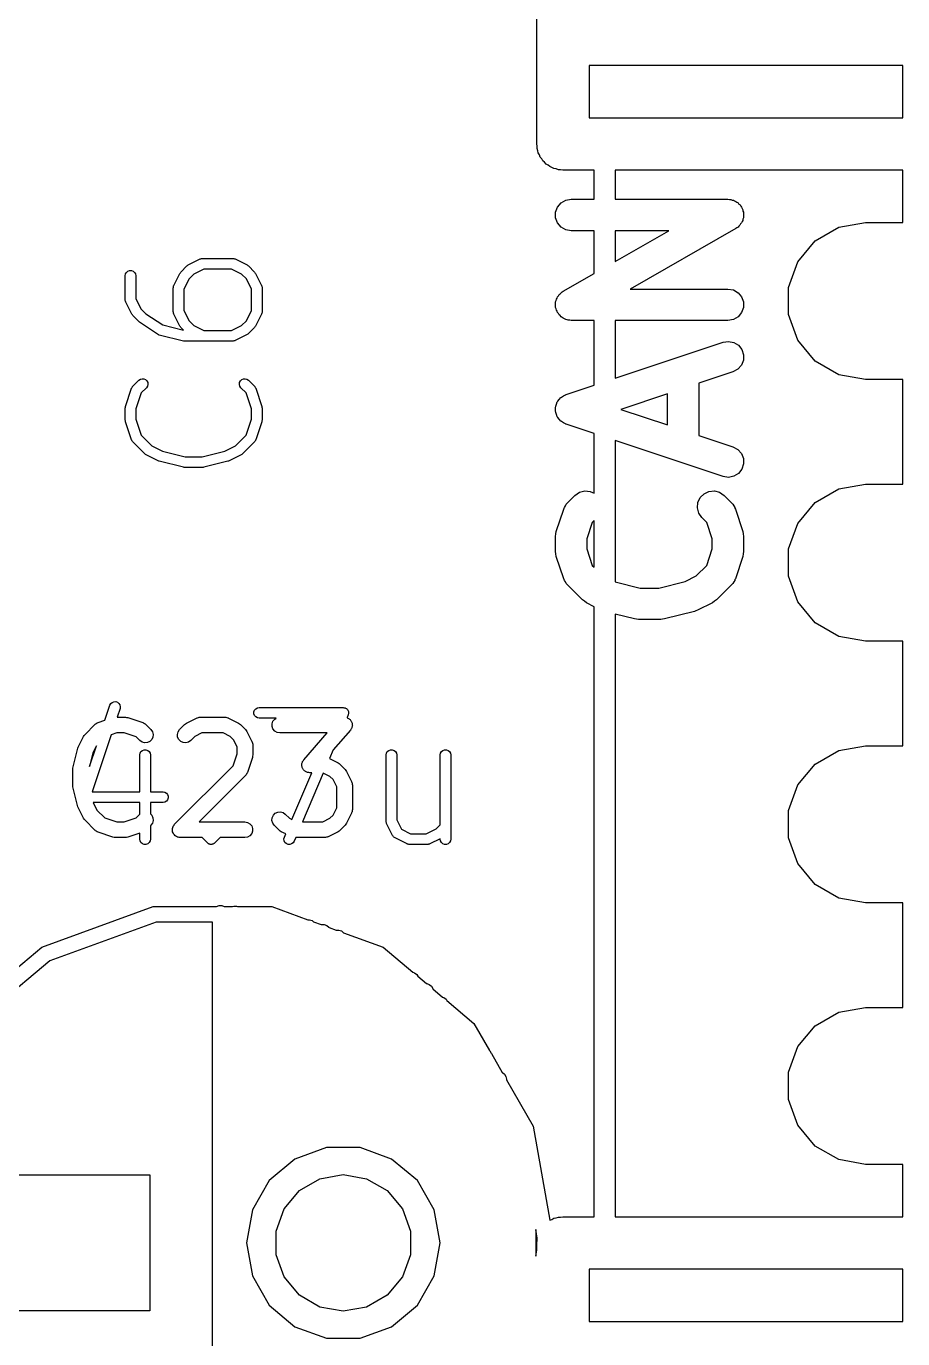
# Model space of a CAD drawing. Extents: x 0 to 76, y -93 to 10.
# Drawn here: x 58.47 to 66.85, y -85.92 to -73.38 of the extents above; entities that cross this region are included whole.
import ezdxf

# ---------------------------------------------------------------- set-up
doc = ezdxf.new("R2010")
doc.units = 0
doc.header["$MEASUREMENT"] = 0
doc.layers.add('BLACK', color=7, linetype='CONTINUOUS')

msp = doc.modelspace()

# ---------------------------------------------------------------- linework, layer by layer
at = {"layer": 'Black'}
for p, q in [((63.35, -73.5), (63.35, -72.5)), ((63.35, -74.5), (63.35, -73.5)), ((63.85, -73.75), (63.85, -74.25)), ((66.85, -73.75), (63.85, -73.75)), ((66.85, -74.25), (66.85, -73.75)), ((63.85, -74.25), (66.85, -74.25)), ((63.3538, -74.5215), (63.35, -74.5)), ((63.3538, -74.5434), (63.3538, -74.5215)), ((63.3613, -74.564), (63.3538, -74.5434)), ((63.3651, -74.5855), (63.3613, -74.564)), ((63.376, -74.6044), (63.3651, -74.5855)), ((63.3835, -74.625), (63.376, -74.6044)), ((63.3976, -74.6418), (63.3835, -74.625)), ((63.4085, -74.6607), (63.3976, -74.6418)), ((63.4252, -74.6748), (63.4085, -74.6607)), ((63.4393, -74.6915), (63.4252, -74.6748)), ((63.4582, -74.7024), (63.4393, -74.6915)), ((63.475, -74.7165), (63.4582, -74.7024)), ((63.4956, -74.724), (63.475, -74.7165)), ((63.5145, -74.7349), (63.4956, -74.724)), ((63.536, -74.7387), (63.5145, -74.7349)), ((63.5566, -74.7462), (63.536, -74.7387)), ((63.5785, -74.7462), (63.5566, -74.7462)), ((63.6, -74.75), (63.5785, -74.7462)), ((63.9, -74.75), (63.6, -74.75)), ((63.9, -75.0286), (63.9, -74.75)), ((64.1, -74.75), (64.1, -75.0286)), ((66.85, -74.75), (64.1, -74.75)), ((66.85, -75.25), (66.85, -74.75)), ((63.5308, -75.1525), (63.5487, -75.1036)), ((63.5487, -75.1036), (63.5822, -75.0637)), ((63.5822, -75.0637), (63.6273, -75.0376)), ((63.6273, -75.0376), (63.6786, -75.0286)), ((63.6786, -75.0286), (63.9, -75.0286)), ((64.1, -75.0286), (65.1786, -75.0286)), ((65.1786, -75.0286), (65.1918, -75.0309)), ((65.1918, -75.0309), (65.2053, -75.031)), ((65.2053, -75.031), (65.2173, -75.0354)), ((65.2173, -75.0354), (65.2299, -75.0376)), ((65.2299, -75.0376), (65.2415, -75.0443)), ((65.2415, -75.0443), (65.2541, -75.049)), ((65.2541, -75.049), (65.2639, -75.0573)), ((65.2639, -75.0573), (65.275, -75.0637)), ((65.275, -75.0637), (65.2836, -75.074)), ((65.2836, -75.074), (65.2939, -75.0827)), ((65.2939, -75.0827), (65.3003, -75.0938)), ((65.3003, -75.0938), (65.3085, -75.1036)), ((65.3085, -75.1036), (65.3131, -75.1162)), ((65.3131, -75.1162), (65.3198, -75.1279)), ((63.5308, -75.2046), (63.5308, -75.1525)), ((63.5487, -75.2536), (63.5308, -75.2046)), ((65.3128, -75.2415), (65.3085, -75.2536)), ((65.3193, -75.2305), (65.3128, -75.2415)), ((65.3217, -75.2173), (65.3193, -75.2305)), ((65.3198, -75.1279), (65.3219, -75.1405)), ((65.3263, -75.2046), (65.3217, -75.2173)), ((65.3219, -75.1405), (65.3263, -75.1525)), ((65.3263, -75.1525), (65.3263, -75.166)), ((65.3263, -75.166), (65.3286, -75.1792)), ((65.3286, -75.1792), (65.3263, -75.1918)), ((65.3263, -75.1918), (65.3263, -75.2046)), ((63.5822, -75.2935), (63.5487, -75.2536)), ((63.6273, -75.3195), (63.5822, -75.2935)), ((63.6786, -75.3286), (63.6273, -75.3195)), ((63.9, -75.3286), (63.6786, -75.3286)), ((63.9, -75.7364), (63.9, -75.3286)), ((64.1, -75.3286), (64.1, -75.6221)), ((64.1, -75.6221), (64.6137, -75.3286)), ((64.6137, -75.3286), (64.1, -75.3286)), ((65.253, -75.3088), (64.2434, -75.8857)), ((65.2633, -75.3002), (65.253, -75.3088)), ((65.275, -75.2935), (65.2633, -75.3002)), ((65.2832, -75.2837), (65.275, -75.2935)), ((65.293, -75.2755), (65.2832, -75.2837)), ((65.2998, -75.2639), (65.293, -75.2755)), ((65.3085, -75.2536), (65.2998, -75.2639)), ((66.0131, -75.4255), (66.2387, -75.2952)), ((66.2387, -75.2952), (66.4952, -75.25)), ((66.4952, -75.25), (66.85, -75.25)), ((65.8457, -75.625), (66.0131, -75.4255)), ((60.0179, -75.6563), (60.1328, -75.5988)), ((60.1328, -75.5988), (60.1356, -75.598)), ((60.1356, -75.598), (60.1381, -75.5965)), ((60.1381, -75.5965), (60.144, -75.5955)), ((60.144, -75.5955), (60.1497, -75.5938)), ((60.1497, -75.5938), (60.1526, -75.594)), ((60.1526, -75.594), (60.1555, -75.5935)), ((60.1555, -75.5935), (60.4427, -75.5935)), ((60.4427, -75.5935), (60.4456, -75.594)), ((60.4456, -75.594), (60.4485, -75.5938)), ((60.4485, -75.5938), (60.4543, -75.5955)), ((60.4543, -75.5955), (60.4601, -75.5965)), ((60.4601, -75.5965), (60.4626, -75.598)), ((60.4626, -75.598), (60.4655, -75.5988)), ((60.4655, -75.5988), (60.5804, -75.6563)), ((59.4152, -75.7592), (59.4183, -75.7418)), ((59.4183, -75.7418), (59.4271, -75.7265)), ((59.4271, -75.7265), (59.4406, -75.7152)), ((59.4406, -75.7152), (59.4572, -75.7091)), ((59.4572, -75.7091), (59.4749, -75.7091)), ((59.4749, -75.7091), (59.4914, -75.7152)), ((59.4914, -75.7152), (59.505, -75.7265)), ((59.505, -75.7265), (59.5138, -75.7418)), ((59.5138, -75.7418), (59.5168, -75.7592)), ((59.8802, -75.8514), (59.9377, -75.7364)), ((59.9377, -75.7364), (59.9425, -75.7299)), ((59.9425, -75.7299), (59.9472, -75.7232)), ((59.9472, -75.7232), (60.0046, -75.6658)), ((60.0046, -75.6658), (60.0113, -75.6611)), ((60.0113, -75.6611), (60.0179, -75.6563)), ((60.0707, -75.7435), (60.0249, -75.7893)), ((60.1675, -75.6951), (60.0707, -75.7435)), ((60.4307, -75.6951), (60.1675, -75.6951)), ((60.5276, -75.7435), (60.4307, -75.6951)), ((60.5733, -75.7893), (60.5276, -75.7435)), ((60.5804, -75.6563), (60.5869, -75.6611)), ((60.5869, -75.6611), (60.5936, -75.6658)), ((60.5936, -75.6658), (60.651, -75.7232)), ((60.651, -75.7232), (60.6557, -75.7299)), ((60.6557, -75.7299), (60.6605, -75.7364)), ((60.6605, -75.7364), (60.718, -75.8514)), ((63.6041, -75.9055), (63.9, -75.7364)), ((65.7566, -75.8698), (65.8457, -75.625)), ((59.4152, -75.989), (59.4152, -75.7592)), ((59.5168, -75.7592), (59.5168, -75.977)), ((59.8749, -75.8741), (59.8754, -75.8712)), ((59.8749, -76.1039), (59.8749, -75.8741)), ((59.8752, -75.8683), (59.8769, -75.8626)), ((59.8754, -75.8712), (59.8752, -75.8683)), ((59.8769, -75.8626), (59.8779, -75.8567)), ((59.8779, -75.8567), (59.8794, -75.8542)), ((59.8794, -75.8542), (59.8802, -75.8514)), ((60.0249, -75.7893), (59.9765, -75.8861)), ((60.6217, -75.8861), (60.5733, -75.7893)), ((60.718, -75.8514), (60.7188, -75.8542)), ((60.7188, -75.8542), (60.7203, -75.8567)), ((60.7203, -75.8567), (60.7213, -75.8626)), ((60.7213, -75.8626), (60.723, -75.8683)), ((60.723, -75.8683), (60.7228, -75.8712)), ((60.7228, -75.8712), (60.7233, -75.8741)), ((60.7233, -75.8741), (60.7233, -76.1039)), ((65.7566, -76.1302), (65.7566, -75.8698)), ((59.4158, -75.9919), (59.4152, -75.989)), ((59.4156, -75.9948), (59.4158, -75.9919)), ((59.4173, -76.0005), (59.4156, -75.9948)), ((59.5168, -75.977), (59.5653, -76.0738)), ((59.9765, -75.8861), (59.9765, -76.0919)), ((60.6217, -76.0919), (60.6217, -75.8861)), ((63.5308, -76.0097), (63.5355, -75.997)), ((63.5355, -75.997), (63.5378, -75.9838)), ((63.5378, -75.9838), (63.5443, -75.9727)), ((63.5443, -75.9727), (63.5487, -75.9607)), ((63.5487, -75.9607), (63.5573, -75.9504)), ((63.5573, -75.9504), (63.5641, -75.9388)), ((63.5641, -75.9388), (63.5739, -75.9306)), ((63.5739, -75.9306), (63.5822, -75.9208)), ((63.5822, -75.9208), (63.5938, -75.9141)), ((63.5938, -75.9141), (63.6041, -75.9055)), ((64.2434, -75.8857), (65.1786, -75.8857)), ((65.1786, -75.8857), (65.2299, -75.8948)), ((65.2299, -75.8948), (65.275, -75.9208)), ((65.275, -75.9208), (65.3085, -75.9607)), ((65.3085, -75.9607), (65.3263, -76.0097)), ((59.4183, -76.0064), (59.4173, -76.0005)), ((59.4198, -76.0089), (59.4183, -76.0064)), ((59.4206, -76.0117), (59.4198, -76.0089)), ((59.4781, -76.1266), (59.4206, -76.0117)), ((59.5653, -76.0738), (59.6133, -76.1219)), ((59.6133, -76.1219), (59.7742, -76.2291)), ((59.8754, -76.1068), (59.8749, -76.1039)), ((59.8752, -76.1097), (59.8754, -76.1068)), ((59.8769, -76.1154), (59.8752, -76.1097)), ((59.8779, -76.1213), (59.8769, -76.1154)), ((59.8794, -76.1238), (59.8779, -76.1213)), ((59.8802, -76.1266), (59.8794, -76.1238)), ((59.9765, -76.0919), (60.0249, -76.1887)), ((60.5733, -76.1887), (60.6217, -76.0919)), ((60.7188, -76.1238), (60.718, -76.1266)), ((60.7203, -76.1213), (60.7188, -76.1238)), ((60.7213, -76.1154), (60.7203, -76.1213)), ((60.723, -76.1097), (60.7213, -76.1154)), ((60.7233, -76.1039), (60.7228, -76.1068)), ((60.7228, -76.1068), (60.723, -76.1097)), ((63.5286, -76.035), (63.5308, -76.0225)), ((63.5308, -76.0483), (63.5286, -76.035)), ((63.5308, -76.0225), (63.5308, -76.0097)), ((63.5308, -76.0618), (63.5308, -76.0483)), ((63.5352, -76.0738), (63.5308, -76.0618)), ((63.5374, -76.0864), (63.5352, -76.0738)), ((63.5441, -76.0981), (63.5374, -76.0864)), ((63.5487, -76.1107), (63.5441, -76.0981)), ((63.5569, -76.1205), (63.5487, -76.1107)), ((63.5632, -76.1316), (63.5569, -76.1205)), ((65.3085, -76.1107), (65.275, -76.1506)), ((65.3263, -76.0618), (65.3085, -76.1107)), ((65.3263, -76.0097), (65.3263, -76.0618)), ((59.4829, -76.1331), (59.4781, -76.1266)), ((59.4876, -76.1398), (59.4829, -76.1331)), ((59.545, -76.1973), (59.4876, -76.1398)), ((59.5491, -76.2001), (59.545, -76.1973)), ((59.5528, -76.2036), (59.5491, -76.2001)), ((59.7251, -76.3185), (59.5528, -76.2036)), ((59.7742, -76.2291), (59.9707, -76.2782)), ((59.9377, -76.2415), (59.8802, -76.1266)), ((59.9425, -76.248), (59.9377, -76.2415)), ((59.9472, -76.2547), (59.9425, -76.248)), ((60.0249, -76.1887), (60.0707, -76.2345)), ((60.0707, -76.2345), (60.1675, -76.2829)), ((60.4307, -76.2829), (60.5276, -76.2345)), ((60.5276, -76.2345), (60.5733, -76.1887)), ((60.6557, -76.248), (60.651, -76.2547)), ((60.6605, -76.2415), (60.6557, -76.248)), ((60.718, -76.1266), (60.6605, -76.2415)), ((63.5735, -76.1403), (63.5632, -76.1316)), ((63.5822, -76.1506), (63.5735, -76.1403)), ((63.5932, -76.157), (63.5822, -76.1506)), ((63.603, -76.1653), (63.5932, -76.157)), ((63.6156, -76.1699), (63.603, -76.1653)), ((63.6273, -76.1767), (63.6156, -76.1699)), ((63.6399, -76.1789), (63.6273, -76.1767)), ((63.6519, -76.1833), (63.6399, -76.1789)), ((63.6653, -76.1834), (63.6519, -76.1833)), ((63.6786, -76.1857), (63.6653, -76.1834)), ((63.9, -76.1857), (63.6786, -76.1857)), ((63.9, -76.8038), (63.9, -76.1857)), ((65.1786, -76.1857), (64.1, -76.1857)), ((64.1, -76.1857), (64.1, -76.7371)), ((65.2299, -76.1767), (65.1786, -76.1857)), ((65.275, -76.1506), (65.2299, -76.1767)), ((65.8457, -76.375), (65.7566, -76.1302)), ((59.733, -76.322), (59.7251, -76.3185)), ((59.741, -76.3255), (59.733, -76.322)), ((59.9708, -76.383), (59.741, -76.3255)), ((59.9707, -76.2782), (59.9472, -76.2547)), ((60.1675, -76.2829), (60.4307, -76.2829)), ((60.5804, -76.3217), (60.4655, -76.3791)), ((60.5869, -76.3168), (60.5804, -76.3217)), ((60.5936, -76.3122), (60.5869, -76.3168)), ((60.651, -76.2547), (60.5936, -76.3122)), ((66.0131, -76.5745), (65.8457, -76.375)), ((59.977, -76.3834), (59.9708, -76.383)), ((59.9831, -76.3845), (59.977, -76.3834)), ((60.4427, -76.3845), (59.9831, -76.3845)), ((60.4456, -76.384), (60.4427, -76.3845)), ((60.4485, -76.3842), (60.4456, -76.384)), ((60.4543, -76.3825), (60.4485, -76.3842)), ((60.4601, -76.3814), (60.4543, -76.3825)), ((60.4626, -76.38), (60.4601, -76.3814)), ((60.4655, -76.3791), (60.4626, -76.38)), ((64.1, -76.7371), (65.1311, -76.3934)), ((65.1311, -76.3934), (65.1827, -76.3858)), ((65.1827, -76.3858), (65.2337, -76.3962)), ((65.2337, -76.3962), (65.2781, -76.4235)), ((65.2781, -76.4235), (65.3105, -76.4643)), ((65.3105, -76.4643), (65.3269, -76.5137)), ((65.3064, -76.6142), (65.2718, -76.6532)), ((65.3255, -76.5658), (65.3064, -76.6142)), ((65.3269, -76.5137), (65.3255, -76.5658)), ((66.2387, -76.7048), (66.0131, -76.5745)), ((59.545, -76.7574), (59.5595, -76.7473)), ((59.5595, -76.7473), (59.5765, -76.7427)), ((59.5765, -76.7427), (59.5941, -76.7442)), ((59.5941, -76.7442), (59.6101, -76.7517)), ((59.6101, -76.7517), (59.6226, -76.7642)), ((60.516, -76.7642), (60.5285, -76.7517)), ((60.5285, -76.7517), (60.5445, -76.7442)), ((60.5445, -76.7442), (60.5621, -76.7427)), ((60.5621, -76.7427), (60.5791, -76.7473)), ((60.5791, -76.7473), (60.5936, -76.7574)), ((65.226, -76.678), (64.9, -76.7867)), ((65.2718, -76.6532), (65.226, -76.678)), ((66.4952, -76.75), (66.2387, -76.7048)), ((66.85, -76.75), (66.4952, -76.75)), ((66.85, -77.75), (66.85, -76.75)), ((59.4179, -77.0071), (59.4753, -76.8347)), ((59.4753, -76.8347), (59.4767, -76.8321)), ((59.4767, -76.8321), (59.4775, -76.8293)), ((59.4775, -76.8293), (59.4809, -76.8244)), ((59.4809, -76.8244), (59.4837, -76.8192)), ((59.4837, -76.8192), (59.4859, -76.8172)), ((59.4859, -76.8172), (59.4876, -76.8148)), ((59.4876, -76.8148), (59.545, -76.7574)), ((59.6169, -76.8292), (59.5679, -76.8782)), ((59.627, -76.8148), (59.6169, -76.8292)), ((59.6226, -76.7642), (59.63, -76.7802)), ((59.6316, -76.7977), (59.627, -76.8148)), ((59.63, -76.7802), (59.6316, -76.7977)), ((60.507, -76.7977), (60.5086, -76.7802)), ((60.5116, -76.8148), (60.507, -76.7977)), ((60.5086, -76.7802), (60.516, -76.7642)), ((60.5217, -76.8292), (60.5116, -76.8148)), ((60.5707, -76.8782), (60.5217, -76.8292)), ((60.5936, -76.7574), (60.651, -76.8148)), ((60.651, -76.8148), (60.6527, -76.8172)), ((60.6527, -76.8172), (60.6549, -76.8192)), ((60.6549, -76.8192), (60.6577, -76.8244)), ((60.6577, -76.8244), (60.6611, -76.8293)), ((60.6611, -76.8293), (60.6619, -76.8321)), ((60.6619, -76.8321), (60.6633, -76.8347)), ((60.6633, -76.8347), (60.7207, -77.0071)), ((63.6311, -76.8934), (63.9, -76.8038)), ((64.9, -76.7867), (64.9, -77.2847)), ((59.5679, -76.8782), (59.5168, -77.0314)), ((60.6217, -77.0314), (60.5707, -76.8782)), ((63.5316, -77.0056), (63.5397, -76.9852)), ((63.5397, -76.9852), (63.5467, -76.9643)), ((63.5467, -76.9643), (63.5492, -76.961)), ((63.5492, -76.961), (63.5508, -76.9572)), ((63.5508, -76.9572), (63.5654, -76.9407)), ((63.5654, -76.9407), (63.579, -76.9235)), ((63.579, -76.9235), (63.5826, -76.9213)), ((63.5826, -76.9213), (63.5853, -76.9182)), ((63.5853, -76.9182), (63.6047, -76.9077)), ((63.6047, -76.9077), (63.6234, -76.8962)), ((63.6234, -76.8962), (63.6275, -76.8954)), ((63.6275, -76.8954), (63.6311, -76.8934)), ((64.6, -76.8867), (64.1529, -77.0357)), ((64.6, -77.1847), (64.6, -76.8867)), ((59.4152, -77.0231), (59.4167, -77.0151)), ((59.4152, -77.138), (59.4152, -77.0231)), ((59.4167, -77.0151), (59.4179, -77.0071)), ((59.5168, -77.0314), (59.5168, -77.1298)), ((60.6217, -77.1298), (60.6217, -77.0314)), ((60.7207, -77.0071), (60.7219, -77.0151)), ((60.7219, -77.0151), (60.7233, -77.0231)), ((60.7233, -77.0231), (60.7233, -77.138)), ((63.5302, -77.0137), (63.5315, -77.0098)), ((63.5308, -77.0357), (63.5302, -77.0137)), ((63.5302, -77.0577), (63.5308, -77.0357)), ((63.5315, -77.0616), (63.5302, -77.0577)), ((63.5315, -77.0098), (63.5316, -77.0056)), ((63.5316, -77.0658), (63.5315, -77.0616)), ((63.5397, -77.0863), (63.5316, -77.0658)), ((63.5467, -77.1071), (63.5397, -77.0863)), ((63.5492, -77.1104), (63.5467, -77.1071)), ((63.5508, -77.1142), (63.5492, -77.1104)), ((63.5654, -77.1307), (63.5508, -77.1142)), ((64.1529, -77.0357), (64.6, -77.1847)), ((59.4167, -77.146), (59.4152, -77.138)), ((59.4179, -77.1541), (59.4167, -77.146)), ((59.4753, -77.3264), (59.4179, -77.1541)), ((59.5168, -77.1298), (59.5679, -77.2829)), ((60.5707, -77.2829), (60.6217, -77.1298)), ((60.7207, -77.1541), (60.6633, -77.3264)), ((60.7219, -77.146), (60.7207, -77.1541)), ((60.7233, -77.138), (60.7219, -77.146)), ((63.579, -77.1479), (63.5654, -77.1307)), ((63.5826, -77.1501), (63.579, -77.1479)), ((63.5853, -77.1532), (63.5826, -77.1501)), ((63.6047, -77.1637), (63.5853, -77.1532)), ((63.6234, -77.1752), (63.6047, -77.1637)), ((63.6275, -77.176), (63.6234, -77.1752)), ((63.6311, -77.178), (63.6275, -77.176)), ((63.9, -77.2676), (63.6311, -77.178)), ((59.4767, -77.329), (59.4753, -77.3264)), ((59.4775, -77.3318), (59.4767, -77.329)), ((59.4809, -77.3367), (59.4775, -77.3318)), ((59.4837, -77.342), (59.4809, -77.3367)), ((59.4859, -77.3439), (59.4837, -77.342)), ((59.4876, -77.3463), (59.4859, -77.3439)), ((59.6025, -77.4612), (59.4876, -77.3463)), ((59.5679, -77.2829), (59.6685, -77.3835)), ((60.4701, -77.3835), (60.5707, -77.2829)), ((60.651, -77.3463), (60.5361, -77.4612)), ((60.6527, -77.3439), (60.651, -77.3463)), ((60.6549, -77.342), (60.6527, -77.3439)), ((60.6577, -77.3367), (60.6549, -77.342)), ((60.6611, -77.3319), (60.6577, -77.3367)), ((60.6619, -77.329), (60.6611, -77.3319)), ((60.6633, -77.3264), (60.6619, -77.329)), ((63.9, -77.8379), (63.9, -77.2676)), ((65.1311, -77.678), (64.1, -77.3343)), ((64.1, -77.3343), (64.1, -78.6829)), ((64.9, -77.2847), (65.226, -77.3934)), ((59.6092, -77.4659), (59.6025, -77.4612)), ((59.6157, -77.4707), (59.6092, -77.4659)), ((59.7306, -77.5282), (59.6157, -77.4707)), ((59.6685, -77.3835), (59.771, -77.4348)), ((59.771, -77.4348), (59.9894, -77.4894)), ((59.9894, -77.4894), (60.1492, -77.4894)), ((60.1492, -77.4894), (60.3676, -77.4348)), ((60.3676, -77.4348), (60.4701, -77.3835)), ((60.5229, -77.4707), (60.408, -77.5282)), ((60.5295, -77.4659), (60.5229, -77.4707)), ((60.5361, -77.4612), (60.5295, -77.4659)), ((65.226, -77.3934), (65.2718, -77.4182)), ((65.2718, -77.4182), (65.3064, -77.4572)), ((65.3064, -77.4572), (65.3255, -77.5056)), ((59.7359, -77.5298), (59.7306, -77.5282)), ((59.741, -77.532), (59.7359, -77.5298)), ((59.9708, -77.5895), (59.741, -77.532)), ((59.977, -77.5899), (59.9708, -77.5895)), ((59.9831, -77.591), (59.977, -77.5899)), ((60.1555, -77.591), (59.9831, -77.591)), ((60.1616, -77.5899), (60.1555, -77.591)), ((60.1678, -77.5895), (60.1616, -77.5899)), ((60.3976, -77.532), (60.1678, -77.5895)), ((60.4027, -77.5298), (60.3976, -77.532)), ((60.408, -77.5282), (60.4027, -77.5298)), ((65.3105, -77.6071), (65.2781, -77.6479)), ((65.3269, -77.5577), (65.3105, -77.6071)), ((65.3255, -77.5056), (65.3269, -77.5577)), ((65.1827, -77.6857), (65.1311, -77.678)), ((65.2337, -77.6752), (65.1827, -77.6857)), ((65.2781, -77.6479), (65.2337, -77.6752)), ((66.2387, -77.7952), (66.4952, -77.75)), ((66.4952, -77.75), (66.85, -77.75)), ((63.6439, -77.9296), (63.7154, -77.8582)), ((63.7154, -77.8582), (63.758, -77.8283)), ((63.758, -77.8283), (63.8084, -77.8149)), ((63.8084, -77.8149), (63.8603, -77.8194)), ((63.8603, -77.8194), (63.9, -77.8379)), ((64.8908, -77.9255), (64.9128, -77.8782)), ((64.9128, -77.8782), (64.9497, -77.8414)), ((64.9497, -77.8414), (64.9969, -77.8194)), ((64.9969, -77.8194), (65.0488, -77.8149)), ((65.0488, -77.8149), (65.0991, -77.8283)), ((65.0991, -77.8283), (65.1418, -77.8582)), ((65.1418, -77.8582), (65.2132, -77.9296)), ((66.0131, -77.9255), (66.2387, -77.7952)), ((63.5363, -78.2026), (63.6077, -77.9883)), ((63.6077, -77.9883), (63.6118, -77.9807)), ((63.6118, -77.9807), (63.6141, -77.9723)), ((63.6141, -77.9723), (63.6241, -77.9579)), ((63.6241, -77.9579), (63.6325, -77.9425)), ((63.6325, -77.9425), (63.639, -77.9367)), ((63.639, -77.9367), (63.6439, -77.9296)), ((64.8863, -77.9774), (64.8908, -77.9255)), ((64.8998, -78.0277), (64.8863, -77.9774)), ((65.2132, -77.9296), (65.2182, -77.9367)), ((65.2182, -77.9367), (65.2246, -77.9425)), ((65.2246, -77.9425), (65.233, -77.9579)), ((65.233, -77.9579), (65.2431, -77.9723)), ((65.2431, -77.9723), (65.2453, -77.9807)), ((65.2453, -77.9807), (65.2494, -77.9883)), ((65.2494, -77.9883), (65.3209, -78.2026)), ((65.8457, -78.125), (66.0131, -77.9255)), ((63.8811, -78.1167), (63.8286, -78.2743)), ((63.9, -78.0978), (63.8811, -78.1167)), ((63.9, -78.545), (63.9, -78.0978)), ((64.9296, -78.0704), (64.8998, -78.0277)), ((64.976, -78.1167), (64.9296, -78.0704)), ((65.0286, -78.2743), (64.976, -78.1167)), ((65.7566, -78.3698), (65.8457, -78.125)), ((63.5286, -78.25), (63.5327, -78.2263)), ((63.5286, -78.3929), (63.5286, -78.25)), ((63.5327, -78.2263), (63.5363, -78.2026)), ((65.3209, -78.2026), (65.3244, -78.2263)), ((65.3244, -78.2263), (65.3286, -78.25)), ((65.3286, -78.25), (65.3286, -78.3929)), ((63.8286, -78.2743), (63.8286, -78.3685)), ((63.8286, -78.3685), (63.8811, -78.5261)), ((64.976, -78.5261), (65.0286, -78.3685)), ((65.0286, -78.3685), (65.0286, -78.2743)), ((65.7566, -78.6302), (65.7566, -78.3698)), ((63.5327, -78.4165), (63.5286, -78.3929)), ((63.5363, -78.4403), (63.5327, -78.4165)), ((63.6077, -78.6546), (63.5363, -78.4403)), ((65.3209, -78.4403), (65.2494, -78.6546)), ((65.3244, -78.4165), (65.3209, -78.4403)), ((65.3286, -78.3929), (65.3244, -78.4165)), ((63.8811, -78.5261), (63.9, -78.545)), ((64.7691, -78.6799), (64.8754, -78.6267)), ((64.8754, -78.6267), (64.976, -78.5261)), ((65.8457, -78.875), (65.7566, -78.6302)), ((63.6118, -78.6622), (63.6077, -78.6546)), ((63.6141, -78.6705), (63.6118, -78.6622)), ((63.6241, -78.6849), (63.6141, -78.6705)), ((63.6325, -78.7004), (63.6241, -78.6849)), ((63.639, -78.7061), (63.6325, -78.7004)), ((63.6439, -78.7132), (63.639, -78.7061)), ((63.7868, -78.8561), (63.6439, -78.7132)), ((64.1, -78.6829), (64.3399, -78.7429)), ((64.3399, -78.7429), (64.5172, -78.7429)), ((64.5172, -78.7429), (64.7691, -78.6799)), ((65.2132, -78.7132), (65.0704, -78.8561)), ((65.2182, -78.7061), (65.2132, -78.7132)), ((65.2246, -78.7004), (65.2182, -78.7061)), ((65.233, -78.6849), (65.2246, -78.7004)), ((65.2431, -78.6705), (65.233, -78.6849)), ((65.2453, -78.6622), (65.2431, -78.6705)), ((65.2494, -78.6546), (65.2453, -78.6622)), ((63.8065, -78.8698), (63.7868, -78.8561)), ((63.8258, -78.8842), (63.8065, -78.8698)), ((63.9, -78.9213), (63.8258, -78.8842)), ((65.0314, -78.8842), (64.8885, -78.9556)), ((65.0507, -78.8698), (65.0314, -78.8842)), ((65.0704, -78.8561), (65.0507, -78.8698)), ((66.0131, -79.0745), (65.8457, -78.875)), ((63.9, -84.75), (63.9, -78.9213)), ((64.285, -79.0384), (64.1, -78.9921)), ((64.1, -78.9921), (64.1, -84.75)), ((64.8578, -78.9669), (64.5721, -79.0384)), ((64.8728, -78.9603), (64.8578, -78.9669)), ((64.8885, -78.9556), (64.8728, -78.9603)), ((64.3034, -79.0397), (64.285, -79.0384)), ((64.3214, -79.0429), (64.3034, -79.0397)), ((64.5357, -79.0429), (64.3214, -79.0429)), ((64.5538, -79.0397), (64.5357, -79.0429)), ((64.5721, -79.0384), (64.5538, -79.0397)), ((66.2387, -79.2048), (66.0131, -79.0745)), ((66.4952, -79.25), (66.2387, -79.2048)), ((66.85, -79.25), (66.4952, -79.25)), ((66.85, -80.25), (66.85, -79.25)), ((59.2208, -80.0069), (59.2689, -79.8625)), ((59.2689, -79.8625), (59.2773, -79.847)), ((59.2773, -79.847), (59.2905, -79.8353)), ((59.2905, -79.8353), (59.3069, -79.8288)), ((59.3069, -79.8288), (59.3245, -79.8283)), ((59.3245, -79.8283), (59.3413, -79.8339)), ((59.3413, -79.8339), (59.3551, -79.8449)), ((59.3551, -79.8449), (59.3643, -79.8599)), ((59.3643, -79.8599), (59.3679, -79.8772)), ((59.3679, -79.8772), (59.3653, -79.8947)), ((60.6786, -79.8883), (60.6959, -79.8852)), ((60.6959, -79.8852), (61.5003, -79.8852)), ((61.5003, -79.8852), (61.506, -79.8863)), ((61.506, -79.8863), (61.5119, -79.8866)), ((61.5119, -79.8866), (61.5146, -79.8878)), ((59.1549, -80.0288), (59.2208, -80.0069)), ((59.3653, -79.8947), (59.3377, -79.9774)), ((59.3377, -79.9774), (59.4167, -79.9774)), ((59.4167, -79.9774), (59.4285, -79.9795)), ((59.4285, -79.9795), (59.4404, -79.9812)), ((59.4404, -79.9812), (59.5832, -80.0288)), ((60.0022, -80.0329), (60.0974, -79.9853)), ((60.0974, -79.9853), (60.1016, -79.9841)), ((60.1016, -79.9841), (60.1053, -79.9819)), ((60.1053, -79.9819), (60.114, -79.9804)), ((60.114, -79.9804), (60.1224, -79.9779)), ((60.1224, -79.9779), (60.1267, -79.9781)), ((60.1267, -79.9781), (60.131, -79.9774)), ((60.131, -79.9774), (60.369, -79.9774)), ((60.369, -79.9774), (60.3733, -79.9781)), ((60.3733, -79.9781), (60.3776, -79.9779)), ((60.3776, -79.9779), (60.386, -79.9804)), ((60.386, -79.9804), (60.3947, -79.9819)), ((60.3947, -79.9819), (60.3984, -79.9841)), ((60.3984, -79.9841), (60.4026, -79.9853)), ((60.4026, -79.9853), (60.4978, -80.0329)), ((60.6459, -79.9272), (60.6519, -79.9106)), ((60.6459, -79.9449), (60.6459, -79.9272)), ((60.6519, -79.9614), (60.6459, -79.9449)), ((60.6519, -79.9106), (60.6633, -79.8971)), ((60.6633, -79.975), (60.6519, -79.9614)), ((60.6633, -79.8971), (60.6786, -79.8883)), ((60.6786, -79.9838), (60.6633, -79.975)), ((60.6959, -79.9868), (60.6786, -79.9838)), ((60.8586, -79.9868), (60.6959, -79.9868)), ((60.8279, -80.0149), (60.8446, -79.9949)), ((60.8446, -79.9949), (60.8586, -79.9868)), ((61.5146, -79.8878), (61.5176, -79.8883)), ((61.5176, -79.8883), (61.5227, -79.8912)), ((61.5227, -79.8912), (61.5281, -79.8935)), ((61.5281, -79.8935), (61.5303, -79.8956)), ((61.5303, -79.8956), (61.5329, -79.8971)), ((61.5329, -79.8971), (61.5367, -79.9016)), ((61.547, -79.9561), (61.536, -79.9816)), ((61.536, -79.9816), (61.5376, -79.9819)), ((61.5367, -79.9016), (61.5409, -79.9056)), ((61.5376, -79.9819), (61.5439, -79.9856)), ((61.5409, -79.9056), (61.5423, -79.9083)), ((61.5423, -79.9083), (61.5443, -79.9106)), ((61.5439, -79.9856), (61.5507, -79.9882)), ((61.5443, -79.9106), (61.5463, -79.9161)), ((61.5463, -79.9161), (61.5489, -79.9214)), ((61.5483, -79.9504), (61.547, -79.9561)), ((61.5503, -79.9449), (61.5483, -79.9504)), ((61.5489, -79.9214), (61.5493, -79.9244)), ((61.5493, -79.9244), (61.5503, -79.9272)), ((61.5503, -79.9272), (61.5503, -79.9331)), ((61.5503, -79.9331), (61.551, -79.9389)), ((61.551, -79.9389), (61.5503, -79.9418)), ((61.5503, -79.9418), (61.5503, -79.9449)), ((61.5507, -79.9882), (61.5551, -79.992)), ((61.5551, -79.992), (61.5601, -79.9949)), ((61.5601, -79.9949), (61.5648, -80.0005)), ((61.5648, -80.0005), (61.5703, -80.0054)), ((61.5703, -80.0054), (61.5731, -80.0104)), ((61.5731, -80.0104), (61.5769, -80.0149)), ((59.0303, -80.1422), (59.1255, -80.047)), ((59.1255, -80.047), (59.1291, -80.0445)), ((59.1291, -80.0445), (59.1319, -80.0413)), ((59.1319, -80.0413), (59.1397, -80.0371)), ((59.1397, -80.0371), (59.1469, -80.032)), ((59.1469, -80.032), (59.1511, -80.0309)), ((59.1511, -80.0309), (59.1549, -80.0288)), ((59.3336, -80.1274), (59.282, -80.1446)), ((59.4045, -80.1274), (59.3336, -80.1274)), ((59.519, -80.1656), (59.4045, -80.1274)), ((59.5832, -80.0288), (59.587, -80.0309)), ((59.587, -80.0309), (59.5912, -80.032)), ((59.5912, -80.032), (59.5984, -80.0371)), ((59.5984, -80.0371), (59.6061, -80.0413)), ((59.6061, -80.0413), (59.609, -80.0445)), ((59.609, -80.0445), (59.6126, -80.047)), ((59.6126, -80.047), (59.6602, -80.0946)), ((59.6602, -80.0946), (59.6751, -80.1159)), ((59.6751, -80.1159), (59.6819, -80.1411)), ((59.9134, -80.1411), (59.9201, -80.1159)), ((59.9201, -80.1159), (59.9351, -80.0946)), ((59.9351, -80.0946), (59.9827, -80.047)), ((59.9827, -80.047), (59.9925, -80.0401)), ((59.9925, -80.0401), (60.0022, -80.0329)), ((60.1487, -80.1274), (60.0801, -80.1616)), ((60.3513, -80.1274), (60.1487, -80.1274)), ((60.4199, -80.1616), (60.3513, -80.1274)), ((60.4978, -80.0329), (60.5075, -80.0401)), ((60.5075, -80.0401), (60.5173, -80.047)), ((60.5173, -80.047), (60.5649, -80.0946)), ((60.5649, -80.0946), (60.5718, -80.1044)), ((60.5718, -80.1044), (60.579, -80.1141)), ((60.579, -80.1141), (60.6266, -80.2093)), ((60.819, -80.0394), (60.8279, -80.0149)), ((60.819, -80.0654), (60.819, -80.0394)), ((60.8279, -80.0899), (60.819, -80.0654)), ((60.8446, -80.1098), (60.8279, -80.0899)), ((60.8672, -80.1229), (60.8446, -80.1098)), ((60.8929, -80.1274), (60.8672, -80.1229)), ((61.3466, -80.1274), (60.8929, -80.1274)), ((61.1221, -80.3839), (61.3466, -80.1274)), ((61.5683, -80.1018), (61.404, -80.2896)), ((61.5721, -80.0955), (61.5683, -80.1018)), ((61.5769, -80.0899), (61.5721, -80.0955)), ((61.5769, -80.0149), (61.5794, -80.0218)), ((61.5788, -80.0844), (61.5769, -80.0899)), ((61.5818, -80.0795), (61.5788, -80.0844)), ((61.5794, -80.0218), (61.5829, -80.0282)), ((61.5833, -80.0723), (61.5818, -80.0795)), ((61.5829, -80.0282), (61.5838, -80.0339)), ((61.5858, -80.0654), (61.5833, -80.0723)), ((61.5838, -80.0339), (61.5858, -80.0394)), ((61.5858, -80.0394), (61.5858, -80.0467)), ((61.5858, -80.0467), (61.5869, -80.0539)), ((61.5869, -80.0539), (61.5858, -80.0596)), ((61.5858, -80.0596), (61.5858, -80.0654)), ((58.9663, -80.2648), (58.9686, -80.2569)), ((58.9686, -80.2569), (59.0163, -80.1617)), ((59.0163, -80.1617), (59.0234, -80.152)), ((59.0234, -80.152), (59.0303, -80.1422)), ((59.0734, -80.449), (59.1396, -80.2505)), ((59.282, -80.1446), (59.1003, -80.6896)), ((59.1396, -80.2505), (59.1065, -80.3167)), ((59.5541, -80.2007), (59.519, -80.1656)), ((59.5754, -80.2156), (59.5541, -80.2007)), ((59.6006, -80.2223), (59.5754, -80.2156)), ((59.6266, -80.2201), (59.6006, -80.2223)), ((59.6502, -80.2091), (59.6266, -80.2201)), ((59.6686, -80.1906), (59.6502, -80.2091)), ((59.6796, -80.167), (59.6686, -80.1906)), ((59.6819, -80.1411), (59.6796, -80.167)), ((59.9156, -80.167), (59.9134, -80.1411)), ((59.9267, -80.1906), (59.9156, -80.167)), ((59.9451, -80.2091), (59.9267, -80.1906)), ((59.9687, -80.2201), (59.9451, -80.2091)), ((59.9946, -80.2223), (59.9687, -80.2201)), ((60.0198, -80.2156), (59.9946, -80.2223)), ((60.0411, -80.2007), (60.0198, -80.2156)), ((60.0801, -80.1616), (60.0411, -80.2007)), ((60.4503, -80.192), (60.4199, -80.1616)), ((60.4845, -80.2606), (60.4503, -80.192)), ((60.4845, -80.3259), (60.4845, -80.2606)), ((60.6266, -80.2093), (60.6278, -80.2135)), ((60.6278, -80.2135), (60.63, -80.2172)), ((60.63, -80.2172), (60.6315, -80.2259)), ((60.6315, -80.2259), (60.634, -80.2343)), ((60.634, -80.2343), (60.6338, -80.2386)), ((60.6338, -80.2386), (60.6345, -80.2429)), ((60.6345, -80.2429), (60.6345, -80.3381)), ((66.2387, -80.2952), (66.4952, -80.25)), ((66.4952, -80.25), (66.85, -80.25)), ((58.9153, -80.4628), (58.963, -80.2723)), ((58.963, -80.2723), (58.9663, -80.2648)), ((59.1065, -80.3167), (59.0734, -80.449)), ((59.5535, -80.3382), (59.5566, -80.3208)), ((59.5535, -80.6896), (59.5535, -80.3382)), ((59.5566, -80.3208), (59.5654, -80.3056)), ((59.5654, -80.3056), (59.5789, -80.2942)), ((59.5789, -80.2942), (59.5955, -80.2882)), ((59.5955, -80.2882), (59.6132, -80.2882)), ((59.6132, -80.2882), (59.6297, -80.2942)), ((59.6297, -80.2942), (59.6432, -80.3056)), ((59.6432, -80.3056), (59.6521, -80.3208)), ((59.6521, -80.3208), (59.6551, -80.3382)), ((59.6551, -80.3382), (59.6551, -80.6896)), ((60.4464, -80.4404), (60.4845, -80.3259)), ((60.6307, -80.3618), (60.5831, -80.5047)), ((60.6324, -80.3499), (60.6307, -80.3618)), ((60.6345, -80.3381), (60.6324, -80.3499)), ((61.1183, -80.3902), (61.1221, -80.3839)), ((61.404, -80.2896), (61.3683, -80.3729)), ((61.3683, -80.3729), (61.4502, -80.4139)), ((61.9091, -80.3382), (61.9121, -80.3208)), ((61.9091, -80.9702), (61.9091, -80.3382)), ((61.9121, -80.3208), (61.921, -80.3056)), ((61.921, -80.3056), (61.9345, -80.2942)), ((61.9345, -80.2942), (61.9511, -80.2882)), ((61.9511, -80.2882), (61.9687, -80.2882)), ((61.9687, -80.2882), (61.9853, -80.2942)), ((61.9853, -80.2942), (61.9988, -80.3056)), ((61.9988, -80.3056), (62.0076, -80.3208)), ((62.0076, -80.3208), (62.0107, -80.3382)), ((62.0107, -80.3382), (62.0107, -80.9582)), ((62.4262, -80.3382), (62.4292, -80.3208)), ((62.4262, -81.0066), (62.4262, -80.3382)), ((62.4292, -80.3208), (62.438, -80.3056)), ((62.438, -80.3056), (62.4516, -80.2942)), ((62.4516, -80.2942), (62.4681, -80.2882)), ((62.4681, -80.2882), (62.4858, -80.2882)), ((62.4858, -80.2882), (62.5024, -80.2942)), ((62.5024, -80.2942), (62.5159, -80.3056)), ((62.5159, -80.3056), (62.5247, -80.3208)), ((62.5247, -80.3208), (62.5278, -80.3382)), ((62.5278, -80.3382), (62.5278, -81.1425)), ((66.0131, -80.4255), (66.2387, -80.2952)), ((58.9131, -80.481), (58.9147, -80.4719)), ((58.9131, -80.6238), (58.9131, -80.481)), ((58.9147, -80.4719), (58.9153, -80.4628)), ((59.8874, -80.9993), (60.4464, -80.4404)), ((60.5799, -80.5126), (60.5748, -80.5199)), ((60.581, -80.5085), (60.5799, -80.5126)), ((60.5831, -80.5047), (60.581, -80.5085)), ((61.0084, -80.9549), (61.1997, -80.5083)), ((61.1036, -80.4318), (61.1047, -80.4261)), ((61.1047, -80.439), (61.1036, -80.4318)), ((61.1047, -80.4203), (61.1072, -80.4134)), ((61.1047, -80.4261), (61.1047, -80.4203)), ((61.1047, -80.4464), (61.1047, -80.439)), ((61.1067, -80.4518), (61.1047, -80.4464)), ((61.1076, -80.4575), (61.1067, -80.4518)), ((61.1072, -80.4134), (61.1086, -80.4062)), ((61.1111, -80.4639), (61.1076, -80.4575)), ((61.1086, -80.4062), (61.1116, -80.4013)), ((61.3091, -80.511), (61.1092, -80.9774)), ((61.1136, -80.4708), (61.1111, -80.4639)), ((61.1116, -80.4013), (61.1136, -80.3958)), ((61.1136, -80.3958), (61.1183, -80.3902)), ((61.1173, -80.4753), (61.1136, -80.4708)), ((61.1201, -80.4803), (61.1173, -80.4753)), ((61.1257, -80.4852), (61.1201, -80.4803)), ((61.1304, -80.4908), (61.1257, -80.4852)), ((61.1354, -80.4937), (61.1304, -80.4908)), ((61.1397, -80.4975), (61.1354, -80.4937)), ((61.1466, -80.5001), (61.1397, -80.4975)), ((61.1529, -80.5038), (61.1466, -80.5001)), ((61.1586, -80.5048), (61.1529, -80.5038)), ((61.164, -80.5069), (61.1586, -80.5048)), ((61.1713, -80.5071), (61.164, -80.5069)), ((61.1786, -80.5083), (61.1713, -80.5071)), ((61.1997, -80.5083), (61.1786, -80.5083)), ((61.3722, -80.5426), (61.3091, -80.511)), ((61.4502, -80.4139), (61.4599, -80.421)), ((61.4599, -80.421), (61.4697, -80.4279)), ((61.4697, -80.4279), (61.5173, -80.4755)), ((61.5173, -80.4755), (61.5242, -80.4854)), ((61.5242, -80.4854), (61.5314, -80.495)), ((61.5314, -80.495), (61.579, -80.5903)), ((65.8457, -80.625), (66.0131, -80.4255)), ((58.9147, -80.6328), (58.9131, -80.6238)), ((58.9153, -80.642), (58.9147, -80.6328)), ((60.5649, -80.534), (60.1215, -80.9774)), ((60.5674, -80.5304), (60.5649, -80.534)), ((60.5707, -80.5276), (60.5674, -80.5304)), ((60.5748, -80.5199), (60.5707, -80.5276)), ((61.4026, -80.573), (61.3722, -80.5426)), ((61.4369, -80.6415), (61.4026, -80.573)), ((61.579, -80.5903), (61.5802, -80.5944)), ((61.5802, -80.5944), (61.5824, -80.5982)), ((61.5824, -80.5982), (61.5839, -80.6068)), ((61.5839, -80.6068), (61.5864, -80.6152)), ((61.5864, -80.6152), (61.5862, -80.6196)), ((61.5862, -80.6196), (61.5869, -80.6238)), ((61.5869, -80.6238), (61.5869, -80.8619)), ((65.7566, -80.8698), (65.8457, -80.625)), ((58.963, -80.8325), (58.9153, -80.642)), ((59.1003, -80.6896), (59.5535, -80.6896)), ((59.6551, -80.6896), (59.7767, -80.6896)), ((59.7767, -80.6896), (59.7941, -80.6926)), ((59.7941, -80.6926), (59.8093, -80.7015)), ((59.8093, -80.7015), (59.8207, -80.715)), ((59.8207, -80.715), (59.8267, -80.7316)), ((59.8267, -80.7492), (59.8207, -80.7658)), ((59.8267, -80.7316), (59.8267, -80.7492)), ((61.4369, -80.8442), (61.4369, -80.6415)), ((58.9663, -80.84), (58.963, -80.8325)), ((58.9686, -80.8478), (58.9663, -80.84)), ((59.0163, -80.9431), (58.9686, -80.8478)), ((59.108, -80.7912), (59.145, -80.8651)), ((59.5535, -80.7912), (59.108, -80.7912)), ((59.145, -80.8651), (59.2191, -80.9392)), ((59.5535, -80.9047), (59.5535, -80.7912)), ((59.7767, -80.7912), (59.6551, -80.7912)), ((59.6551, -80.7912), (59.6551, -80.9007)), ((59.7941, -80.7881), (59.7767, -80.7912)), ((59.8093, -80.7793), (59.7941, -80.7881)), ((59.8207, -80.7658), (59.8093, -80.7793)), ((60.8498, -80.8957), (60.8734, -80.8847)), ((60.8734, -80.8847), (60.8994, -80.8824)), ((60.8994, -80.8824), (60.9246, -80.8892)), ((60.9246, -80.8892), (60.9459, -80.9041)), ((61.4026, -80.9127), (61.4369, -80.8442)), ((61.5824, -80.8876), (61.5802, -80.8913)), ((61.5839, -80.8789), (61.5824, -80.8876)), ((61.5864, -80.8705), (61.5839, -80.8789)), ((61.5869, -80.8619), (61.5862, -80.8662)), ((61.5862, -80.8662), (61.5864, -80.8705)), ((65.7566, -81.1302), (65.7566, -80.8698)), ((59.0234, -80.9527), (59.0163, -80.9431)), ((59.0303, -80.9626), (59.0234, -80.9527)), ((59.1255, -81.0578), (59.0303, -80.9626)), ((59.2191, -80.9392), (59.3336, -80.9774)), ((59.3336, -80.9774), (59.4045, -80.9774)), ((59.4045, -80.9774), (59.519, -80.9392)), ((59.519, -80.9392), (59.5535, -80.9047)), ((59.6551, -80.9007), (59.6686, -80.9141)), ((59.6602, -81.0102), (59.6551, -81.0152)), ((59.6551, -81.0152), (59.6551, -81.1425)), ((59.6751, -80.9888), (59.6602, -81.0102)), ((59.6686, -80.9141), (59.6796, -80.9377)), ((59.6819, -80.9637), (59.6751, -80.9888)), ((59.6796, -80.9377), (59.6819, -80.9637)), ((59.8744, -81.018), (59.8755, -81.0149)), ((59.8755, -81.0149), (59.8818, -81.0074)), ((59.8818, -81.0074), (59.8874, -80.9993)), ((60.1215, -80.9774), (60.2306, -80.9774)), ((60.2306, -80.9774), (60.2319, -80.977)), ((60.2319, -80.977), (60.2358, -80.9774)), ((60.2358, -80.9774), (60.2368, -80.9774)), ((60.2368, -80.9774), (60.2407, -80.977)), ((60.2407, -80.977), (60.242, -80.9774)), ((60.242, -80.9774), (60.5595, -80.9774)), ((60.5595, -80.9774), (60.5852, -80.9819)), ((60.5852, -80.9819), (60.6077, -80.9949)), ((60.6077, -80.9949), (60.6245, -81.0149)), ((60.6245, -81.0149), (60.6334, -81.0394)), ((60.8181, -80.9637), (60.8204, -80.9377)), ((60.8249, -80.9888), (60.8181, -80.9637)), ((60.8204, -80.9377), (60.8314, -80.9141)), ((60.8398, -81.0102), (60.8249, -80.9888)), ((60.8314, -80.9141), (60.8498, -80.8957)), ((60.8874, -81.0578), (60.8398, -81.0102)), ((60.9459, -80.9041), (60.9849, -80.9431)), ((60.9849, -80.9431), (61.0084, -80.9549)), ((61.1092, -80.9774), (61.3037, -80.9774)), ((61.3037, -80.9774), (61.3722, -80.9431)), ((61.3722, -80.9431), (61.4026, -80.9127)), ((61.5173, -81.0102), (61.4697, -81.0578)), ((61.5242, -81.0003), (61.5173, -81.0102)), ((61.5314, -80.9907), (61.5242, -81.0003)), ((61.579, -80.8954), (61.5314, -80.9907)), ((61.5802, -80.8913), (61.579, -80.8954)), ((61.9096, -80.9731), (61.9091, -80.9702)), ((61.9094, -80.976), (61.9096, -80.9731)), ((61.9111, -80.9817), (61.9094, -80.976)), ((61.9121, -80.9876), (61.9111, -80.9817)), ((61.9136, -80.9901), (61.9121, -80.9876)), ((61.9144, -80.9929), (61.9136, -80.9901)), ((61.9719, -81.1078), (61.9144, -80.9929)), ((62.0107, -80.9582), (62.0552, -81.0472)), ((62.3894, -81.0433), (62.4262, -81.0066)), ((59.1291, -81.0603), (59.1255, -81.0578)), ((59.1319, -81.0635), (59.1291, -81.0603)), ((59.1397, -81.0677), (59.1319, -81.0635)), ((59.1469, -81.0727), (59.1397, -81.0677)), ((59.1511, -81.0739), (59.1469, -81.0727)), ((59.1549, -81.0759), (59.1511, -81.0739)), ((59.2977, -81.1235), (59.1549, -81.0759)), ((59.3096, -81.1253), (59.2977, -81.1235)), ((59.3214, -81.1274), (59.3096, -81.1253)), ((59.4167, -81.1274), (59.3214, -81.1274)), ((59.4285, -81.1253), (59.4167, -81.1274)), ((59.4404, -81.1235), (59.4285, -81.1253)), ((59.5535, -81.0858), (59.4404, -81.1235)), ((59.5535, -81.1425), (59.5535, -81.0858)), ((59.8658, -81.0458), (59.8666, -81.0427)), ((59.8666, -81.0556), (59.8658, -81.0458)), ((59.8666, -81.0394), (59.87, -81.0301)), ((59.8666, -81.0427), (59.8666, -81.0394)), ((59.8666, -81.0654), (59.8666, -81.0556)), ((59.8677, -81.0685), (59.8666, -81.0654)), ((59.868, -81.0718), (59.8677, -81.0685)), ((59.8722, -81.0807), (59.868, -81.0718)), ((59.87, -81.0301), (59.8725, -81.0207)), ((59.8755, -81.0899), (59.8722, -81.0807)), ((59.8725, -81.0207), (59.8744, -81.018)), ((59.8776, -81.0924), (59.8755, -81.0899)), ((59.879, -81.0954), (59.8776, -81.0924)), ((59.886, -81.1023), (59.879, -81.0954)), ((59.8923, -81.1098), (59.886, -81.1023)), ((59.8951, -81.1115), (59.8923, -81.1098)), ((59.8975, -81.1138), (59.8951, -81.1115)), ((59.9063, -81.118), (59.8975, -81.1138)), ((59.9148, -81.1229), (59.9063, -81.118)), ((59.9181, -81.1234), (59.9148, -81.1229)), ((59.9211, -81.1248), (59.9181, -81.1234)), ((59.9308, -81.1257), (59.9211, -81.1248)), ((59.9405, -81.1274), (59.9308, -81.1257)), ((60.1493, -81.1274), (59.9405, -81.1274)), ((60.2004, -81.1785), (60.1493, -81.1274)), ((60.3233, -81.1274), (60.2722, -81.1785)), ((60.5595, -81.1274), (60.3233, -81.1274)), ((60.5852, -81.1229), (60.5595, -81.1274)), ((60.6077, -81.1098), (60.5852, -81.1229)), ((60.6245, -81.0899), (60.6077, -81.1098)), ((60.6334, -81.0654), (60.6245, -81.0899)), ((60.6334, -81.0394), (60.6334, -81.0654)), ((60.8973, -81.0647), (60.8874, -81.0578)), ((60.9069, -81.0718), (60.8973, -81.0647)), ((60.9492, -81.093), (60.9069, -81.0718)), ((60.9325, -81.1397), (60.9365, -81.1225)), ((60.9346, -81.1572), (60.9325, -81.1397)), ((60.9365, -81.1225), (60.9492, -81.093)), ((61.045, -81.1274), (61.0299, -81.1626)), ((61.3214, -81.1274), (61.045, -81.1274)), ((61.3257, -81.1266), (61.3214, -81.1274)), ((61.33, -81.1269), (61.3257, -81.1266)), ((61.3384, -81.1244), (61.33, -81.1269)), ((61.3471, -81.1229), (61.3384, -81.1244)), ((61.3508, -81.1207), (61.3471, -81.1229)), ((61.355, -81.1195), (61.3508, -81.1207)), ((61.4502, -81.0718), (61.355, -81.1195)), ((61.4599, -81.0647), (61.4502, -81.0718)), ((61.4697, -81.0578), (61.4599, -81.0647)), ((61.9763, -81.1138), (61.9719, -81.1078)), ((61.9804, -81.12), (61.9763, -81.1138)), ((61.9816, -81.1209), (61.9804, -81.12)), ((61.9824, -81.122), (61.9816, -81.1209)), ((61.9886, -81.1261), (61.9824, -81.122)), ((61.9946, -81.1305), (61.9886, -81.1261)), ((62.1095, -81.188), (61.9946, -81.1305)), ((62.0552, -81.0472), (62.1442, -81.0917)), ((62.1442, -81.0917), (62.2926, -81.0917)), ((62.2926, -81.0917), (62.3894, -81.0433)), ((62.4262, -81.1386), (62.3273, -81.188)), ((62.4262, -81.1425), (62.4262, -81.1386)), ((65.8457, -81.375), (65.7566, -81.1302)), ((59.5566, -81.1599), (59.5535, -81.1425)), ((59.5654, -81.1752), (59.5566, -81.1599)), ((59.5789, -81.1865), (59.5654, -81.1752)), ((59.5955, -81.1926), (59.5789, -81.1865)), ((59.6132, -81.1926), (59.5955, -81.1926)), ((59.6297, -81.1865), (59.6132, -81.1926)), ((59.6432, -81.1752), (59.6297, -81.1865)), ((59.6521, -81.1599), (59.6432, -81.1752)), ((59.6551, -81.1425), (59.6521, -81.1599)), ((60.204, -81.181), (60.2004, -81.1785)), ((60.2072, -81.1842), (60.204, -81.181)), ((60.2092, -81.1851), (60.2072, -81.1842)), ((60.2109, -81.1865), (60.2092, -81.1851)), ((60.213, -81.1873), (60.2109, -81.1865)), ((60.2148, -81.1886), (60.213, -81.1873)), ((60.2191, -81.1897), (60.2148, -81.1886)), ((60.2232, -81.1916), (60.2191, -81.1897)), ((60.2254, -81.1918), (60.2232, -81.1916)), ((60.2275, -81.1926), (60.2254, -81.1918)), ((60.2297, -81.1926), (60.2275, -81.1926)), ((60.2319, -81.1932), (60.2297, -81.1926)), ((60.2363, -81.1928), (60.2319, -81.1932)), ((60.2407, -81.1932), (60.2363, -81.1928)), ((60.2429, -81.1926), (60.2407, -81.1932)), ((60.2451, -81.1926), (60.2429, -81.1926)), ((60.2472, -81.1918), (60.2451, -81.1926)), ((60.2495, -81.1916), (60.2472, -81.1918)), ((60.2535, -81.1897), (60.2495, -81.1916)), ((60.2578, -81.1886), (60.2535, -81.1897)), ((60.2596, -81.1873), (60.2578, -81.1886)), ((60.2617, -81.1865), (60.2596, -81.1873)), ((60.2634, -81.1851), (60.2617, -81.1865)), ((60.2654, -81.1842), (60.2634, -81.1851)), ((60.2686, -81.181), (60.2654, -81.1842)), ((60.2722, -81.1785), (60.2686, -81.181)), ((60.9425, -81.173), (60.9346, -81.1572)), ((60.9554, -81.1851), (60.9425, -81.173)), ((60.9716, -81.192), (60.9554, -81.1851)), ((60.9892, -81.193), (60.9716, -81.192)), ((61.0061, -81.1879), (60.9892, -81.193)), ((61.0202, -81.1773), (61.0061, -81.1879)), ((61.0299, -81.1626), (61.0202, -81.1773)), ((62.1123, -81.1888), (62.1095, -81.188)), ((62.1149, -81.1903), (62.1123, -81.1888)), ((62.1207, -81.1913), (62.1149, -81.1903)), ((62.1264, -81.193), (62.1207, -81.1913)), ((62.1294, -81.1928), (62.1264, -81.193)), ((62.1322, -81.1933), (62.1294, -81.1928)), ((62.3046, -81.1933), (62.1322, -81.1933)), ((62.3075, -81.1928), (62.3046, -81.1933)), ((62.3104, -81.193), (62.3075, -81.1928)), ((62.3161, -81.1913), (62.3104, -81.193)), ((62.322, -81.1903), (62.3161, -81.1913)), ((62.3245, -81.1888), (62.322, -81.1903)), ((62.3273, -81.188), (62.3245, -81.1888)), ((62.4292, -81.1599), (62.4262, -81.1425)), ((62.438, -81.1752), (62.4292, -81.1599)), ((62.4516, -81.1865), (62.438, -81.1752)), ((62.4681, -81.1926), (62.4516, -81.1865)), ((62.4858, -81.1926), (62.4681, -81.1926)), ((62.5024, -81.1865), (62.4858, -81.1926)), ((62.5159, -81.1752), (62.5024, -81.1865)), ((62.5247, -81.1599), (62.5159, -81.1752)), ((62.5278, -81.1425), (62.5247, -81.1599)), ((66.0131, -81.5745), (65.8457, -81.375)), ((66.2387, -81.7048), (66.0131, -81.5745)), ((66.4952, -81.75), (66.2387, -81.7048)), ((66.85, -81.75), (66.4952, -81.75)), ((66.85, -82.75), (66.85, -81.75)), ((58.6187, -82.1746), (59.6835, -81.7871)), ((59.6835, -81.7871), (60.2863, -81.7871)), ((60.2863, -81.7871), (60.2875, -81.786)), ((60.2875, -81.786), (60.312, -81.7771)), ((60.312, -81.7771), (60.338, -81.7771)), ((60.338, -81.7771), (60.3625, -81.786)), ((60.3625, -81.786), (60.3637, -81.7871)), ((60.3637, -81.7871), (60.4412, -81.7871)), ((60.4412, -81.7871), (60.452, -81.7831)), ((60.452, -81.7831), (60.478, -81.7831)), ((60.478, -81.7831), (60.4888, -81.7871)), ((60.4888, -81.7871), (60.8165, -81.7871)), ((60.8165, -81.7871), (61.1602, -81.9121)), ((59.7095, -81.9348), (58.6937, -82.3045)), ((60.25, -81.9348), (59.7095, -81.9348)), ((60.25, -88.0652), (60.25, -81.9348)), ((61.1602, -81.9121), (61.178, -81.9121)), ((61.178, -81.9121), (61.2025, -81.921)), ((61.2025, -81.921), (61.2162, -81.9325)), ((61.2162, -81.9325), (61.2893, -81.9591)), ((61.2893, -81.9591), (61.292, -81.9581)), ((61.292, -81.9581), (61.318, -81.9581)), ((61.318, -81.9581), (61.3425, -81.967)), ((61.3425, -81.967), (61.3625, -81.9838)), ((61.3625, -81.9838), (61.3639, -81.9863)), ((61.3639, -81.9863), (61.4322, -82.0111)), ((61.4322, -82.0111), (61.458, -82.0111)), ((61.458, -82.0111), (61.4825, -82.02)), ((61.4825, -82.02), (61.5023, -82.0367)), ((61.5023, -82.0367), (61.8812, -82.1746)), ((57.7508, -82.9029), (58.6187, -82.1746)), ((61.8812, -82.1746), (62.165, -82.4127)), ((58.6937, -82.3045), (57.8657, -82.9993)), ((62.165, -82.4127), (62.1825, -82.419)), ((62.1825, -82.419), (62.2025, -82.4358)), ((62.2025, -82.4358), (62.2118, -82.4519)), ((62.2118, -82.4519), (62.2954, -82.5221)), ((62.2954, -82.5221), (62.298, -82.5221)), ((62.298, -82.5221), (62.3225, -82.531)), ((62.3225, -82.531), (62.3425, -82.5478)), ((62.3425, -82.5478), (62.3555, -82.5703)), ((62.3555, -82.5703), (62.3559, -82.5729)), ((62.3559, -82.5729), (62.4493, -82.6512)), ((62.4493, -82.6512), (62.4625, -82.656)), ((62.4625, -82.656), (62.4825, -82.6728)), ((62.4825, -82.6728), (62.4895, -82.685)), ((62.4895, -82.685), (62.7492, -82.9029)), ((66.2387, -82.7952), (66.4952, -82.75)), ((66.4952, -82.75), (66.85, -82.75)), ((66.0131, -82.9255), (66.2387, -82.7952)), ((62.7492, -82.9029), (62.8996, -83.1634)), ((65.8457, -83.125), (66.0131, -82.9255)), ((65.7566, -83.3698), (65.8457, -83.125)), ((62.8996, -83.1634), (62.9025, -83.1658)), ((62.9025, -83.1658), (62.9155, -83.1883)), ((62.9155, -83.1883), (62.9161, -83.192)), ((62.9161, -83.192), (63.0194, -83.3709)), ((63.0194, -83.3709), (63.0225, -83.372)), ((63.0225, -83.372), (63.0425, -83.3888)), ((63.0425, -83.3888), (63.0555, -83.4113)), ((65.7566, -83.6302), (65.7566, -83.3698)), ((63.0555, -83.4113), (63.06, -83.437)), ((63.06, -83.437), (63.06, -83.4412)), ((63.06, -83.4412), (63.3157, -83.8842)), ((65.8457, -83.875), (65.7566, -83.6302)), ((63.3157, -83.8842), (63.4744, -84.784)), ((66.0131, -84.0745), (65.8457, -83.875)), ((61.3394, -84.0891), (61.0375, -84.1989)), ((61.6606, -84.0891), (61.3394, -84.0891)), ((61.9625, -84.1989), (61.6606, -84.0891)), ((66.2387, -84.2048), (66.0131, -84.0745)), ((61.0375, -84.1989), (60.7914, -84.4054)), ((62.2086, -84.4054), (61.9625, -84.1989)), ((66.4952, -84.25), (66.2387, -84.2048)), ((66.85, -84.25), (66.4952, -84.25)), ((66.85, -84.75), (66.85, -84.25)), ((58.35, -84.35), (59.65, -84.35)), ((59.65, -84.35), (59.65, -85.65)), ((61.0806, -84.5002), (61.2768, -84.3869)), ((61.2768, -84.3869), (61.5, -84.3475)), ((61.5, -84.3475), (61.7232, -84.3869)), ((61.7232, -84.3869), (61.9194, -84.5002)), ((60.7914, -84.4054), (60.6308, -84.6836)), ((60.9349, -84.6738), (61.0806, -84.5002)), ((61.9194, -84.5002), (62.0651, -84.6738)), ((62.3692, -84.6836), (62.2086, -84.4054)), ((60.6308, -84.6836), (60.575, -85)), ((60.8574, -84.8867), (60.9349, -84.6738)), ((62.0651, -84.6738), (62.1426, -84.8867)), ((62.425, -85), (62.3692, -84.6836)), ((63.475, -84.7835), (63.4956, -84.776)), ((63.4956, -84.776), (63.5145, -84.7651)), ((63.5145, -84.7651), (63.536, -84.7613)), ((63.536, -84.7613), (63.5566, -84.7538)), ((63.5566, -84.7538), (63.5785, -84.7538)), ((63.5785, -84.7538), (63.6, -84.75)), ((63.6, -84.75), (63.9, -84.75)), ((64.1, -84.75), (66.85, -84.75)), ((60.8574, -85.1133), (60.8574, -84.8867)), ((62.1426, -84.8867), (62.1426, -85.1133)), ((63.3545, -84.9547), (63.34, -84.8724)), ((63.34, -84.8724), (63.34, -85.1276)), ((63.4744, -84.784), (63.475, -84.7835)), ((60.575, -85), (60.6308, -85.3164)), ((62.3692, -85.3164), (62.425, -85)), ((63.35, -85), (63.3538, -84.9785)), ((63.35, -85.0709), (63.35, -85)), ((63.3538, -84.9566), (63.3545, -84.9547)), ((63.3538, -84.9785), (63.3538, -84.9566)), ((60.9349, -85.3262), (60.8574, -85.1133)), ((62.1426, -85.1133), (62.0651, -85.3262)), ((63.34, -85.1276), (63.35, -85.0709)), ((63.85, -85.25), (63.85, -85.75)), ((66.85, -85.25), (63.85, -85.25)), ((66.85, -85.75), (66.85, -85.25)), ((60.6308, -85.3164), (60.7914, -85.5946)), ((61.0806, -85.4998), (60.9349, -85.3262)), ((62.0651, -85.3262), (61.9194, -85.4998)), ((62.2086, -85.5946), (62.3692, -85.3164)), ((61.2768, -85.6131), (61.0806, -85.4998)), ((61.9194, -85.4998), (61.7232, -85.6131)), ((59.65, -85.65), (58.35, -85.65)), ((60.7914, -85.5946), (61.0375, -85.8011)), ((61.5, -85.6525), (61.2768, -85.6131)), ((61.7232, -85.6131), (61.5, -85.6525)), ((61.9625, -85.8011), (62.2086, -85.5946)), ((63.85, -85.75), (66.85, -85.75)), ((61.0375, -85.8011), (61.3394, -85.9109)), ((61.6606, -85.9109), (61.9625, -85.8011)), ((61.3394, -85.9109), (61.6606, -85.9109))]:
    msp.add_line(p, q, dxfattribs=at)

doc.saveas('drawing.dxf')
